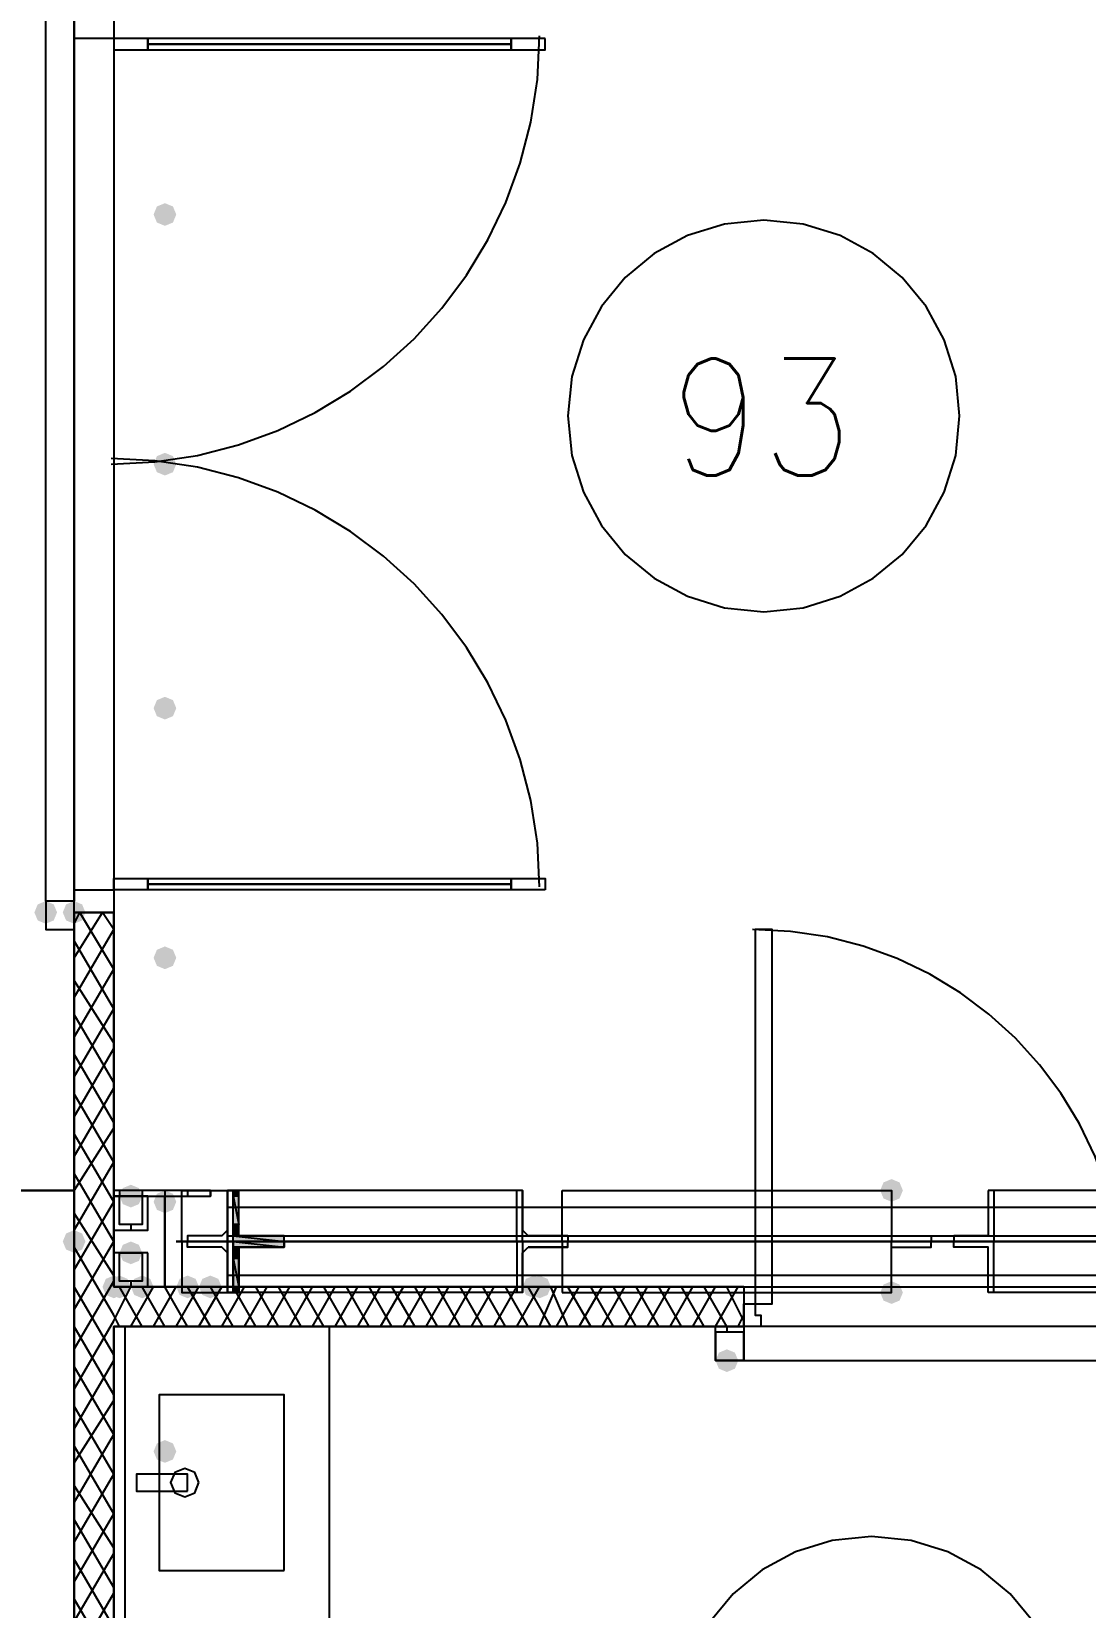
# Model space of a CAD drawing. Header units: millimetres. Extents: x 0 to 420, y 0 to 297.
# Drawn here: x 376.66 to 384.52, y 153.9 to 165.66 of the extents above; entities that cross this region are included whole.
import ezdxf

# ---------------------------------------------------------------- set-up
doc = ezdxf.new("R2010")
doc.units = ezdxf.units.MM
doc.layers.get('0').update_dxf_attribs({"linetype": 'CONTINUOUS'})
doc.styles.get("Standard").update_dxf_attribs({"font": 'STANDARD'})

msp = doc.modelspace()

# ---------------------------------------------------------------- hatches: boundary and pattern name
at = {"true_color": 0x000007}
for points in [[(377.740333, 164.295667), (377.715463, 164.235871), (377.655667, 164.211), (377.595871, 164.235871), (377.571, 164.295667), (377.595871, 164.355462), (377.655667, 164.380333), (377.715462, 164.355463)], [(377.740333, 162.433), (377.715463, 162.373204), (377.655667, 162.348333), (377.595871, 162.373204), (377.571, 162.433), (377.595871, 162.492796), (377.655667, 162.517667), (377.715462, 162.492796)], [(377.740333, 160.612667), (377.715463, 160.552871), (377.655667, 160.528), (377.595871, 160.552871), (377.571, 160.612667), (377.595871, 160.672462), (377.655667, 160.697333), (377.715462, 160.672463)], [(376.851333, 159.088667), (376.826462, 159.028871), (376.766667, 159.004), (376.706871, 159.028871), (376.682, 159.088667), (376.706871, 159.148462), (376.766667, 159.173333), (376.826462, 159.148463)], [(377.063, 159.088667), (377.038129, 159.028871), (376.978333, 159.004), (376.918537, 159.028871), (376.893667, 159.088667), (376.918537, 159.148462), (376.978333, 159.173333), (377.038129, 159.148463)], [(377.740333, 158.75), (377.715463, 158.690204), (377.655667, 158.665333), (377.595871, 158.690204), (377.571, 158.75), (377.595871, 158.809796), (377.655667, 158.834667), (377.715462, 158.809796)], [(383.159, 157.014333), (383.134129, 156.954537), (383.074333, 156.929667), (383.014537, 156.954537), (382.989667, 157.014333), (383.014537, 157.074129), (383.074333, 157.099), (383.134129, 157.074129)], [(377.486333, 156.972), (377.461462, 156.912204), (377.401667, 156.887333), (377.341871, 156.912204), (377.317, 156.972), (377.341871, 157.031796), (377.401667, 157.056667), (377.461462, 157.031796)], [(377.740333, 156.929667), (377.715463, 156.869871), (377.655667, 156.845), (377.595871, 156.869871), (377.571, 156.929667), (377.595871, 156.989462), (377.655667, 157.014333), (377.715462, 156.989463)], [(377.486333, 156.548667), (377.461462, 156.488871), (377.401667, 156.464), (377.341871, 156.488871), (377.317, 156.548667), (377.341871, 156.608462), (377.401667, 156.633333), (377.461462, 156.608463)], [(377.401667, 156.294667), (377.376796, 156.234871), (377.317, 156.21), (377.257204, 156.234871), (377.232333, 156.294667), (377.257204, 156.354462), (377.317, 156.379333), (377.376796, 156.354463)], [(377.571, 156.294667), (377.546129, 156.234871), (377.486333, 156.21), (377.426537, 156.234871), (377.401667, 156.294667), (377.426537, 156.354462), (377.486333, 156.379333), (377.546129, 156.354463)], [(377.909667, 156.294667), (377.884796, 156.234871), (377.825, 156.21), (377.765204, 156.234871), (377.740333, 156.294667), (377.765204, 156.354462), (377.825, 156.379333), (377.884796, 156.354463)], [(378.079, 156.294667), (378.054129, 156.234871), (377.994333, 156.21), (377.934537, 156.234871), (377.909667, 156.294667), (377.934537, 156.354462), (377.994333, 156.379333), (378.054129, 156.354463)], [(383.159, 156.252333), (383.134129, 156.192537), (383.074333, 156.167667), (383.014537, 156.192537), (382.989667, 156.252333), (383.014537, 156.312129), (383.074333, 156.337), (383.134129, 156.312129)], [(381.931333, 155.744333), (381.906462, 155.684537), (381.846667, 155.659667), (381.786871, 155.684537), (381.762, 155.744333), (381.786871, 155.804129), (381.846667, 155.829), (381.906462, 155.804129)], [(377.740333, 155.067), (377.715463, 155.007204), (377.655667, 154.982333), (377.595871, 155.007204), (377.571, 155.067), (377.595871, 155.126796), (377.655667, 155.151667), (377.715462, 155.126796)]]:
    msp.add_hatch(color=0, dxfattribs=at).paths.add_polyline_path(points, flags=0)
at = {"true_color": 0x0000fe}
for points in [[(377.063, 159.088667), (377.038129, 159.028871), (376.978333, 159.004), (376.918537, 159.028871), (376.893667, 159.088667), (376.918537, 159.148462), (376.978333, 159.173333), (377.038129, 159.148463)], [(377.063, 159.088667), (377.038129, 159.028871), (376.978333, 159.004), (376.918537, 159.028871), (376.893667, 159.088667), (376.918537, 159.148462), (376.978333, 159.173333), (377.038129, 159.148463)], [(377.063, 156.633333), (377.038129, 156.573537), (376.978333, 156.548667), (376.918537, 156.573537), (376.893667, 156.633333), (376.918537, 156.693129), (376.978333, 156.718), (377.038129, 156.693129)], [(377.063, 156.633333), (377.038129, 156.573537), (376.978333, 156.548667), (376.918537, 156.573537), (376.893667, 156.633333), (376.918537, 156.693129), (376.978333, 156.718), (377.038129, 156.693129)], [(377.063, 156.633333), (377.038129, 156.573537), (376.978333, 156.548667), (376.918537, 156.573537), (376.893667, 156.633333), (376.918537, 156.693129), (376.978333, 156.718), (377.038129, 156.693129)], [(377.359333, 156.294667), (377.334462, 156.234871), (377.274667, 156.21), (377.214871, 156.234871), (377.19, 156.294667), (377.214871, 156.354462), (377.274667, 156.379333), (377.334462, 156.354463)], [(380.492, 156.294667), (380.467129, 156.234871), (380.407333, 156.21), (380.347538, 156.234871), (380.322667, 156.294667), (380.347537, 156.354462), (380.407333, 156.379333), (380.467129, 156.354463)], [(380.534333, 156.294667), (380.509462, 156.234871), (380.449667, 156.21), (380.389871, 156.234871), (380.365, 156.294667), (380.389871, 156.354462), (380.449667, 156.379333), (380.509462, 156.354463)]]:
    msp.add_hatch(color=0, dxfattribs=at).paths.add_polyline_path(points, flags=0)
at = {"true_color": 0x000007}
h = msp.add_hatch(color=0, dxfattribs=at)
h.paths.add_polyline_path([(376.978333, 159.088667), (376.978333, 156.633333)], flags=0)
h.paths.add_polyline_path([(376.978333, 156.633333), (376.978333, 159.088667)], flags=0)
at = {"true_color": 0x000062}
h = msp.add_hatch(color=0, dxfattribs=at)
h.paths.add_polyline_path([(378.163667, 157.014333), (378.206, 157.014333)], flags=0)
h.paths.add_polyline_path([(378.206, 157.014333), (378.163667, 157.014333)], flags=0)
h.paths.add_polyline_path([(378.206, 157.014333), (378.163667, 157.014333)], flags=0)
h.paths.add_polyline_path([(378.163667, 157.014333), (378.206, 157.014333)], flags=0)
h.paths.add_polyline_path([(378.206, 157.014333), (378.163667, 157.014333)], flags=0)
h.paths.add_polyline_path([(378.206, 157.014333), (378.163667, 157.014333)], flags=0)
h = msp.add_hatch(color=0, dxfattribs=at)
h.paths.add_polyline_path([(378.206, 157.014333), (378.163667, 157.014333), (378.206, 156.972)], flags=0)
h.paths.add_polyline_path([(378.163667, 157.014333), (378.206, 156.972), (378.163667, 156.972)], flags=0)
h = msp.add_hatch(color=0, dxfattribs=at)
h.paths.add_polyline_path([(378.206, 156.972), (378.163667, 156.972), (378.206, 156.760333)], flags=0)
h.paths.add_polyline_path([(378.163667, 156.972), (378.206, 156.760333), (378.163667, 156.760333)], flags=0)
h = msp.add_hatch(color=0, dxfattribs=at)
h.paths.add_polyline_path([(378.206, 156.760333), (378.163667, 156.760333), (378.206, 156.718)], flags=0)
h.paths.add_polyline_path([(378.163667, 156.760333), (378.206, 156.718), (378.163667, 156.718)], flags=0)
at = {"true_color": 0x000007}
h = msp.add_hatch(color=0, dxfattribs=at)
h.paths.add_polyline_path([(376.978333, 156.633333), (376.978333, 138.895667)], flags=0)
h.paths.add_polyline_path([(376.978333, 138.895667), (376.978333, 156.633333)], flags=0)
at = {"true_color": 0x000062}
h = msp.add_hatch(color=0, dxfattribs=at)
h.paths.add_polyline_path([(378.206, 156.718), (378.163667, 156.718), (378.206, 156.675667)], flags=0)
h.paths.add_polyline_path([(378.163667, 156.718), (378.206, 156.675667), (378.163667, 156.675667)], flags=0)
h.paths.add_polyline_path([(378.206, 156.675667), (378.163667, 156.675667)], flags=0)
h.paths.add_polyline_path([(378.163667, 156.675667), (378.206, 156.675667)], flags=0)
h.paths.add_polyline_path([(378.206, 156.675667), (378.163667, 156.675667)], flags=0)
h.paths.add_polyline_path([(378.206, 156.675667), (378.163667, 156.675667)], flags=0)
h = msp.add_hatch(color=0, dxfattribs=at)
h.paths.add_polyline_path([(378.248333, 156.675667), (378.163667, 156.675667)], flags=0)
h.paths.add_polyline_path([(378.248333, 156.675667), (378.163667, 156.675667), (378.206, 156.675667)], flags=0)
h = msp.add_hatch(color=0, dxfattribs=at)
h.paths.add_polyline_path([(378.502333, 156.675667), (378.163667, 156.675667)], flags=0)
h.paths.add_polyline_path([(378.502333, 156.675667), (378.163667, 156.675667), (378.248333, 156.675667)], flags=0)
h = msp.add_hatch(color=0, dxfattribs=at)
h.paths.add_polyline_path([(378.163667, 156.675667), (378.544667, 156.675667)], flags=0)
h.paths.add_polyline_path([(378.544667, 156.675667), (378.163667, 156.675667)], flags=0)
h.paths.add_polyline_path([(378.544667, 156.675667), (378.163667, 156.675667)], flags=0)
h.paths.add_polyline_path([(378.163667, 156.675667), (378.544667, 156.675667)], flags=0)
h.paths.add_polyline_path([(378.544667, 156.675667), (378.163667, 156.675667)], flags=0)
h.paths.add_polyline_path([(378.544667, 156.675667), (378.163667, 156.675667)], flags=0)
h = msp.add_hatch(color=0, dxfattribs=at)
h.paths.add_polyline_path([(378.544667, 156.675667), (378.163667, 156.675667), (378.544667, 156.633333)], flags=0)
h.paths.add_polyline_path([(378.163667, 156.675667), (378.544667, 156.633333), (378.163667, 156.633333)], flags=0)
h.paths.add_polyline_path([(378.544667, 156.633333), (378.163667, 156.633333)], flags=0)
h.paths.add_polyline_path([(378.163667, 156.633333), (378.544667, 156.633333)], flags=0)
h.paths.add_polyline_path([(378.544667, 156.633333), (378.163667, 156.633333)], flags=0)
h.paths.add_polyline_path([(378.544667, 156.633333), (378.163667, 156.633333)], flags=0)
h.paths.add_polyline_path([(378.163667, 156.633333), (378.544667, 156.633333)], flags=0)
h.paths.add_polyline_path([(378.544667, 156.633333), (378.163667, 156.633333)], flags=0)
h.paths.add_polyline_path([(378.544667, 156.633333), (378.163667, 156.633333)], flags=0)
h.paths.add_polyline_path([(378.163667, 156.633333), (378.544667, 156.633333)], flags=0)
h.paths.add_polyline_path([(378.544667, 156.633333), (378.163667, 156.633333)], flags=0)
h.paths.add_polyline_path([(378.544667, 156.633333), (378.163667, 156.633333)], flags=0)
h = msp.add_hatch(color=0, dxfattribs=at)
h.paths.add_polyline_path([(378.544667, 156.633333), (378.163667, 156.633333), (378.544667, 156.591)], flags=0)
h.paths.add_polyline_path([(378.163667, 156.633333), (378.544667, 156.591), (378.163667, 156.591)], flags=0)
h.paths.add_polyline_path([(378.544667, 156.591), (378.163667, 156.591)], flags=0)
h.paths.add_polyline_path([(378.163667, 156.591), (378.544667, 156.591)], flags=0)
h.paths.add_polyline_path([(378.544667, 156.591), (378.163667, 156.591)], flags=0)
h.paths.add_polyline_path([(378.544667, 156.591), (378.163667, 156.591)], flags=0)
h.paths.add_polyline_path([(378.163667, 156.591), (378.544667, 156.591)], flags=0)
h.paths.add_polyline_path([(378.544667, 156.591), (378.163667, 156.591)], flags=0)
for points in [[(378.544667, 156.675667), (378.502333, 156.675667)], [(378.163667, 156.252333), (378.206, 156.252333)]]:
    msp.add_hatch(color=0, dxfattribs=at).paths.add_polyline_path(points, flags=0)
h = msp.add_hatch(color=0, dxfattribs=at)
h.paths.add_polyline_path([(378.502333, 156.675667), (378.544667, 156.675667)], flags=0)
h.paths.add_polyline_path([(378.544667, 156.675667), (378.502333, 156.675667)], flags=0)
h = msp.add_hatch(color=0, dxfattribs=at)
h.paths.add_polyline_path([(378.248333, 156.591), (378.163667, 156.591)], flags=0)
h.paths.add_polyline_path([(378.248333, 156.591), (378.163667, 156.591), (378.502333, 156.591)], flags=0)
h = msp.add_hatch(color=0, dxfattribs=at)
h.paths.add_polyline_path([(378.163667, 156.591), (378.206, 156.591)], flags=0)
h.paths.add_polyline_path([(378.206, 156.591), (378.163667, 156.591)], flags=0)
h.paths.add_polyline_path([(378.206, 156.591), (378.163667, 156.591)], flags=0)
h.paths.add_polyline_path([(378.163667, 156.591), (378.206, 156.591)], flags=0)
h.paths.add_polyline_path([(378.206, 156.591), (378.163667, 156.591)], flags=0)
h.paths.add_polyline_path([(378.206, 156.591), (378.163667, 156.591), (378.248333, 156.591)], flags=0)
h = msp.add_hatch(color=0, dxfattribs=at)
h.paths.add_polyline_path([(378.206, 156.591), (378.163667, 156.591), (378.206, 156.548667)], flags=0)
h.paths.add_polyline_path([(378.163667, 156.591), (378.206, 156.548667), (378.163667, 156.548667)], flags=0)
h = msp.add_hatch(color=0, dxfattribs=at)
h.paths.add_polyline_path([(378.206, 156.548667), (378.163667, 156.548667), (378.206, 156.506333)], flags=0)
h.paths.add_polyline_path([(378.163667, 156.548667), (378.206, 156.506333), (378.163667, 156.506333)], flags=0)
h = msp.add_hatch(color=0, dxfattribs=at)
h.paths.add_polyline_path([(378.206, 156.506333), (378.163667, 156.506333), (378.206, 156.294667)], flags=0)
h.paths.add_polyline_path([(378.163667, 156.506333), (378.206, 156.294667), (378.163667, 156.294667)], flags=0)
h = msp.add_hatch(color=0, dxfattribs=at)
h.paths.add_polyline_path([(378.502333, 156.591), (378.544667, 156.591)], flags=0)
h.paths.add_polyline_path([(378.544667, 156.591), (378.502333, 156.591)], flags=0)
h.paths.add_polyline_path([(378.544667, 156.591), (378.502333, 156.591)], flags=0)
at = {"true_color": 0x000007}
h = msp.add_hatch(color=0, dxfattribs=at)
h.paths.add_polyline_path([(377.274667, 156.294667), (381.973667, 156.294667)], flags=0)
h.paths.add_polyline_path([(381.973667, 156.294667), (377.274667, 156.294667)], flags=0)
at = {"true_color": 0x000062}
h = msp.add_hatch(color=0, dxfattribs=at)
h.paths.add_polyline_path([(378.206, 156.294667), (378.163667, 156.294667), (378.206, 156.252333)], flags=0)
h.paths.add_polyline_path([(378.163667, 156.294667), (378.206, 156.252333), (378.163667, 156.252333)], flags=0)
h.paths.add_polyline_path([(378.206, 156.252333), (378.163667, 156.252333)], flags=0)
h.paths.add_polyline_path([(378.163667, 156.252333), (378.206, 156.252333)], flags=0)
h.paths.add_polyline_path([(378.206, 156.252333), (378.163667, 156.252333)], flags=0)
h.paths.add_polyline_path([(378.206, 156.252333), (378.163667, 156.252333)], flags=0)

# ---------------------------------------------------------------- linework, layer by layer
at = {"color": 0, "true_color": 0x000008}
for points in [[(377.274667, 156.294667), (389.593667, 156.294667), (389.593667, 168.613667), (377.274667, 168.613667)], [(255.524, 157.014333), (376.978333, 157.014333), (376.978333, 167.851667), (255.524, 167.851667)]]:
    msp.add_lwpolyline(points, close=True, dxfattribs=at)
at = {"color": 0, "true_color": 0x000007}
for points in [[(376.766667, 162.475333), (376.766667, 165.777333), (376.893667, 165.777333)], [(376.893667, 165.777333), (376.978333, 165.777333), (376.978333, 162.475333)], [(377.2535, 162.433), (377.580286, 162.449502), (377.897633, 162.497936), (378.203934, 162.576695), (378.497583, 162.684174), (378.776973, 162.818764), (379.040498, 162.978861), (379.28655, 163.162856), (379.513523, 163.369143), (379.719811, 163.596117), (379.903806, 163.842169), (380.063902, 164.105693), (380.198493, 164.385083), (380.305972, 164.678732), (380.384731, 164.985034), (380.433165, 165.302381), (380.449667, 165.629167)], [(380.238, 165.565667), (377.528667, 165.565667)], [(383.582333, 162.792833), (383.552661, 163.087177), (383.467561, 163.361329), (383.332905, 163.609416), (383.154566, 163.825566), (382.938416, 164.003905), (382.690329, 164.138561), (382.416177, 164.223661), (382.121833, 164.253333), (381.82749, 164.223661), (381.553338, 164.138561), (381.305251, 164.003905), (381.089101, 163.825566), (380.910762, 163.609416), (380.776106, 163.361329), (380.691005, 163.087177), (380.661333, 162.792833)], [(380.661333, 162.792833), (380.691005, 162.49849), (380.776106, 162.224338), (380.910762, 161.976251), (381.089101, 161.760101), (381.305251, 161.581762), (381.553338, 161.447106), (381.82749, 161.362005), (382.121833, 161.332333), (382.416177, 161.362005), (382.690329, 161.447106), (382.938416, 161.581762), (383.154566, 161.760101), (383.332905, 161.976251), (383.467561, 162.224338), (383.552661, 162.49849), (383.582333, 162.792833)], [(376.893667, 159.173333), (376.766667, 159.173333), (376.766667, 162.475333)], [(376.978333, 162.475333), (376.978333, 159.173333), (376.893667, 159.173333)], [(380.449667, 159.279167), (380.433165, 159.605953), (380.384731, 159.9233), (380.305972, 160.229601), (380.198493, 160.52325), (380.063902, 160.80264), (379.903806, 161.066165), (379.719811, 161.312217), (379.513523, 161.53919), (379.28655, 161.745477), (379.040498, 161.929473), (378.776973, 162.089569), (378.497583, 162.22416), (378.203934, 162.331638), (377.897633, 162.410398), (377.580286, 162.458832), (377.2535, 162.475333)], [(380.238, 159.300333), (377.528667, 159.300333)], [(376.978333, 159.004), (377.020667, 159.088667)], [(376.978333, 158.75), (377.19, 159.088667)], [(376.978333, 156.633333), (376.978333, 159.088667), (376.978333, 156.633333), (376.978333, 159.088667)], [(376.978333, 159.088667), (377.274667, 159.088667)], [(376.978333, 159.088667), (376.978333, 150.325667)], [(377.274667, 158.665333), (377.020667, 159.088667)], [(377.274667, 158.961667), (377.19, 159.088667)], [(377.274667, 156.294667), (377.274667, 159.088667)], [(376.978333, 158.453667), (377.274667, 158.961667)], [(377.274667, 158.369), (376.978333, 158.877)], [(384.81, 156.188833), (384.795684, 156.472342), (384.753666, 156.74766), (384.68534, 157.013395), (384.592099, 157.268151), (384.475337, 157.510537), (384.336448, 157.739157), (384.176824, 157.952619), (383.997861, 158.149528), (383.800952, 158.328491), (383.587491, 158.488114), (383.35887, 158.627004), (383.116485, 158.743766), (382.861728, 158.837007), (382.595994, 158.905333), (382.320675, 158.947351), (382.037167, 158.961667)], [(376.978333, 158.157333), (377.274667, 158.665333)], [(377.274667, 158.115), (376.978333, 158.580667)], [(376.978333, 157.861), (377.274667, 158.369)], [(377.274667, 157.818667), (376.978333, 158.326667)], [(376.978333, 157.564667), (377.274667, 158.072667)], [(377.274667, 157.522333), (376.978333, 158.030333)], [(376.978333, 157.268333), (377.274667, 157.776333)], [(377.274667, 157.226), (376.978333, 157.734)], [(376.978333, 157.014333), (377.274667, 157.48)], [(377.274667, 156.929667), (376.978333, 157.437667)], [(376.978333, 156.718), (377.274667, 157.226)], [(377.274667, 156.633333), (376.978333, 157.141333)], [(377.317, 157.014333), (377.317, 156.972)], [(377.486333, 157.014333), (377.486333, 156.972)], [(377.655667, 157.014333), (377.655667, 156.294667)], [(378.163667, 156.633333), (377.782667, 156.633333), (377.782667, 157.014333), (378.163667, 157.014333)], [(377.825, 157.014333), (377.825, 156.972)], [(378.121333, 156.633333), (378.121333, 157.014333), (378.121333, 156.972), (378.121333, 156.718), (378.079, 156.675667), (377.825, 156.675667), (377.825, 156.633333), (378.121333, 156.633333), (380.280333, 156.633333), (380.280333, 157.014333), (378.121333, 157.014333)], [(377.994333, 157.014333), (377.994333, 156.972)], [(380.322667, 157.014333), (378.163667, 157.014333)], [(380.322667, 156.633333), (380.322667, 157.014333), (380.322667, 156.972), (380.322667, 156.718), (380.365, 156.675667)], [(383.074333, 157.014333), (383.074333, 156.972), (383.074333, 156.718), (383.074333, 156.675667), (383.116667, 156.675667), (383.328333, 156.675667), (383.370667, 156.675667), (383.370667, 156.633333)], [(383.794, 157.014333), (383.794, 156.972), (383.794, 156.718), (383.794, 156.675667), (383.54, 156.675667), (383.54, 156.633333)], [(383.836333, 157.014333), (383.794, 157.014333)], [(376.978333, 156.421667), (377.274667, 156.929667)], [(388.747, 156.675667), (388.747, 156.718), (388.747, 156.845), (388.747, 156.887333), (378.121333, 156.887333), (378.121333, 156.845), (378.121333, 156.718), (378.121333, 156.675667), (378.121333, 156.718), (378.121333, 156.887333)], [(377.274667, 156.379333), (376.978333, 156.845)], [(377.401667, 156.760333), (377.401667, 156.718)], [(376.978333, 156.125333), (377.274667, 156.633333)], [(376.978333, 138.895667), (376.978333, 156.633333), (376.978333, 138.895667), (376.978333, 156.633333)], [(378.163667, 156.633333), (377.782667, 156.633333), (377.782667, 156.252333), (378.163667, 156.252333)], [(378.121333, 156.633333), (378.121333, 156.252333), (378.121333, 156.294667), (378.121333, 156.548667), (378.079, 156.591), (377.825, 156.591), (377.825, 156.633333), (378.121333, 156.633333), (380.280333, 156.633333), (380.280333, 156.252333), (378.121333, 156.252333)], [(378.121333, 156.675667), (378.121333, 156.633333), (378.121333, 156.675667), (388.747, 156.675667), (388.747, 156.633333), (378.121333, 156.633333)], [(388.747, 156.379333), (388.747, 156.633333), (388.747, 156.591), (388.747, 156.379333), (378.121333, 156.379333), (378.121333, 156.633333), (388.747, 156.633333)], [(380.322667, 156.633333), (378.163667, 156.633333)], [(380.322667, 156.633333), (378.163667, 156.633333)], [(378.544667, 156.675667), (378.248333, 156.675667)], [(380.661333, 156.633333), (380.322667, 156.633333)], [(380.322667, 156.633333), (380.322667, 156.252333), (380.322667, 156.294667), (380.322667, 156.548667), (380.365, 156.591)], [(380.661333, 156.633333), (380.322667, 156.633333)], [(380.661333, 156.675667), (380.661333, 156.633333)], [(380.661333, 156.591), (380.661333, 156.633333)], [(383.370667, 156.633333), (383.074333, 156.633333)], [(383.370667, 156.633333), (383.074333, 156.633333)], [(383.074333, 156.252333), (383.074333, 156.294667), (383.074333, 156.548667), (383.074333, 156.591), (383.116667, 156.591), (383.328333, 156.591), (383.370667, 156.591), (383.370667, 156.633333)], [(383.54, 156.633333), (383.836333, 156.633333)], [(383.54, 156.633333), (383.836333, 156.633333)], [(383.794, 156.252333), (383.794, 156.294667), (383.794, 156.548667), (383.794, 156.591), (383.54, 156.591), (383.54, 156.633333)], [(377.274667, 156.083), (376.978333, 156.591)], [(378.544667, 156.591), (378.248333, 156.591)], [(376.978333, 155.829), (377.274667, 156.337)], [(377.274667, 155.786667), (376.978333, 156.294667)], [(377.274667, 156.040667), (377.401667, 156.294667)], [(381.973667, 156.294667), (377.274667, 156.294667), (381.973667, 156.294667), (377.274667, 156.294667)], [(381.973667, 156.294667), (377.274667, 156.294667)], [(377.486333, 155.998333), (377.317, 156.294667)], [(377.401667, 156.337), (377.401667, 156.294667)], [(377.401667, 155.998333), (377.571, 156.294667)], [(377.655667, 155.998333), (377.486333, 156.294667)], [(377.571, 155.998333), (377.740333, 156.294667)], [(377.825, 155.998333), (377.655667, 156.294667)], [(377.740333, 155.998333), (377.909667, 156.294667)], [(377.994333, 155.998333), (377.825, 156.294667)], [(377.909667, 155.998333), (378.079, 156.294667)], [(378.163667, 155.998333), (377.994333, 156.294667)], [(378.079, 155.998333), (378.248333, 156.294667)], [(378.333, 155.998333), (378.163667, 156.294667)], [(378.248333, 155.998333), (378.417667, 156.294667)], [(378.502333, 155.998333), (378.333, 156.294667)], [(378.417667, 155.998333), (378.587, 156.294667)], [(378.671667, 155.998333), (378.502333, 156.294667)], [(378.587, 155.998333), (378.756333, 156.294667)], [(378.841, 155.998333), (378.671667, 156.294667)], [(378.756333, 155.998333), (378.925667, 156.294667)], [(379.010333, 155.998333), (378.841, 156.294667)], [(378.925667, 155.998333), (379.095, 156.294667)], [(379.179667, 155.998333), (379.010333, 156.294667)], [(379.095, 155.998333), (379.264333, 156.294667)], [(379.349, 155.998333), (379.179667, 156.294667)], [(379.264333, 155.998333), (379.433667, 156.294667)], [(379.518333, 155.998333), (379.349, 156.294667)], [(379.433667, 155.998333), (379.603, 156.294667)], [(379.687667, 155.998333), (379.518333, 156.294667)], [(379.603, 155.998333), (379.772333, 156.294667)], [(379.857, 155.998333), (379.687667, 156.294667)], [(379.772333, 155.998333), (379.941667, 156.294667)], [(380.026333, 155.998333), (379.857, 156.294667)], [(379.941667, 155.998333), (380.111, 156.294667)], [(380.195667, 155.998333), (380.026333, 156.294667)], [(380.111, 155.998333), (380.280333, 156.294667)], [(380.365, 155.998333), (380.195667, 156.294667)], [(380.280333, 155.998333), (380.449667, 156.294667)], [(380.534333, 155.998333), (380.365, 156.294667)], [(380.449667, 155.998333), (380.576667, 156.294667)], [(380.661333, 155.998333), (380.534333, 156.294667)], [(380.576667, 155.998333), (380.746, 156.294667)], [(380.830667, 155.998333), (380.661333, 156.294667)], [(380.746, 155.998333), (380.915333, 156.294667)], [(381, 155.998333), (380.830667, 156.294667)], [(380.915333, 155.998333), (381.084667, 156.294667)], [(381.169333, 155.998333), (381, 156.294667)], [(381.084667, 155.998333), (381.254, 156.294667)], [(381.338667, 155.998333), (381.169333, 156.294667)], [(381.254, 155.998333), (381.423333, 156.294667)], [(381.508, 155.998333), (381.338667, 156.294667)], [(381.423333, 155.998333), (381.592667, 156.294667)], [(381.677333, 155.998333), (381.508, 156.294667)], [(381.592667, 155.998333), (381.762, 156.294667)], [(381.846667, 155.998333), (381.677333, 156.294667)], [(381.762, 155.998333), (381.931333, 156.294667)], [(381.973667, 156.040667), (381.846667, 156.294667)], [(381.973667, 156.294667), (381.973667, 156.167667), (381.973667, 155.998333)], [(381.973667, 156.294667), (381.973667, 156.167667)], [(380.322667, 156.252333), (378.163667, 156.252333)], [(383.836333, 156.252333), (383.794, 156.252333)], [(376.978333, 155.532667), (377.274667, 156.040667)], [(377.317, 155.998333), (377.274667, 156.083)], [(381.931333, 155.998333), (381.973667, 156.083)], [(377.274667, 155.490333), (376.978333, 155.998333)], [(378.883333, 151.341667), (377.274667, 151.341667), (377.274667, 155.998333), (378.883333, 155.998333)], [(377.274667, 151.341667), (377.274667, 155.998333)], [(377.274667, 155.998333), (381.973667, 155.998333)], [(377.359333, 151.341667), (377.359333, 155.998333)], [(378.883333, 151.341667), (378.883333, 155.998333)], [(381.846667, 155.998333), (381.846667, 155.956)], [(383.455333, 155.998333), (381.973667, 155.998333), (381.973667, 155.871333)], [(384.894667, 155.871333), (384.894667, 155.998333), (383.455333, 155.998333)], [(381.973667, 155.871333), (381.973667, 155.744333), (383.455333, 155.744333)], [(383.455333, 155.744333), (384.894667, 155.744333), (384.894667, 155.871333)], [(376.978333, 155.236333), (377.274667, 155.744333)], [(377.274667, 155.194), (376.978333, 155.702)], [(376.978333, 154.982333), (377.274667, 155.448)], [(377.274667, 154.897667), (376.978333, 155.405667)], [(376.978333, 154.686), (377.274667, 155.194)], [(377.274667, 154.601333), (376.978333, 155.109333)], [(376.978333, 154.389667), (377.274667, 154.897667)], [(377.274667, 154.347333), (376.978333, 154.813)], [(376.978333, 154.093333), (377.274667, 154.601333)], [(377.274667, 154.051), (376.978333, 154.559)], [(384.386667, 152.9715), (384.356995, 153.265844), (384.271894, 153.539996), (384.137238, 153.788083), (383.958899, 154.004232), (383.742749, 154.182572), (383.494662, 154.317228), (383.22051, 154.402328), (382.926167, 154.432), (382.631823, 154.402328), (382.357671, 154.317228), (382.109584, 154.182572), (381.893434, 154.004232), (381.715095, 153.788083), (381.580439, 153.539996), (381.495339, 153.265844), (381.465667, 152.9715)], [(376.978333, 153.797), (377.274667, 154.305)], [(377.274667, 153.754667), (376.978333, 154.262667)], [(376.978333, 153.500667), (377.274667, 154.008667)], [(377.274667, 153.458333), (376.978333, 153.966333)]]:
    msp.add_lwpolyline(points, dxfattribs=at)
for points in [[(376.978333, 165.777333), (377.274667, 165.777333), (377.274667, 165.608), (376.978333, 165.608)], [(377.274667, 165.523333), (377.528667, 165.523333), (377.528667, 165.608), (377.274667, 165.608)], [(380.238, 165.608), (377.528667, 165.608), (377.528667, 165.565667), (380.238, 165.565667)], [(380.238, 165.565667), (377.528667, 165.565667), (377.528667, 165.523333), (380.238, 165.523333)], [(380.492, 165.608), (380.238, 165.608), (380.238, 165.523333), (380.492, 165.523333)], [(377.274667, 159.342667), (377.528667, 159.342667), (377.528667, 159.258), (377.274667, 159.258)], [(380.238, 159.300333), (377.528667, 159.300333), (377.528667, 159.342667), (380.238, 159.342667)], [(380.492, 159.258), (380.238, 159.258), (380.238, 159.342667), (380.492, 159.342667)], [(376.978333, 159.258), (377.274667, 159.258), (377.274667, 159.088667), (376.978333, 159.088667)], [(380.238, 159.258), (377.528667, 159.258), (377.528667, 159.300333), (380.238, 159.300333)], [(376.978333, 158.961667), (376.978333, 159.173333), (376.766667, 159.173333), (376.766667, 158.961667), (376.978333, 158.961667), (376.978333, 159.173333), (376.766667, 159.173333), (376.766667, 158.961667)], [(376.978333, 159.088667), (376.978333, 156.633333)], [(376.978333, 156.633333), (376.978333, 159.088667)], [(377.274667, 159.088667), (376.978333, 159.088667)], [(376.978333, 156.633333), (376.978333, 159.088667)], [(376.978333, 156.633333), (376.978333, 159.088667)], [(382.058333, 158.961667), (382.058333, 156.167667), (382.185333, 156.167667), (382.185333, 158.961667)], [(377.994333, 157.014333), (377.274667, 157.014333), (377.274667, 156.972), (377.655667, 156.972), (377.655667, 156.294667), (377.274667, 156.294667), (377.994333, 156.294667), (377.655667, 156.294667), (377.655667, 156.972), (377.994333, 156.972)], [(377.528667, 156.972), (377.274667, 156.972), (377.274667, 156.718), (377.528667, 156.718)], [(377.486333, 156.972), (377.486333, 156.760333), (377.317, 156.760333), (377.317, 156.972)], [(380.619, 157.014333), (383.074333, 157.014333), (383.074333, 156.633333), (380.619, 156.633333)], [(386.249333, 157.014333), (383.836333, 157.014333), (383.836333, 156.633333), (386.249333, 156.633333)], [(376.978333, 156.633333), (376.978333, 138.895667)], [(376.978333, 138.895667), (376.978333, 156.633333)], [(376.978333, 138.895667), (376.978333, 156.633333)], [(376.978333, 138.895667), (376.978333, 156.633333)], [(377.740333, 156.633333), (378.46, 156.633333)], [(380.365, 156.675667), (380.661333, 156.675667)], [(380.619, 156.252333), (383.074333, 156.252333), (383.074333, 156.633333), (380.619, 156.633333)], [(386.249333, 156.252333), (383.836333, 156.252333), (383.836333, 156.633333), (386.249333, 156.633333)], [(377.528667, 156.548667), (377.274667, 156.548667), (377.274667, 156.294667), (377.528667, 156.294667)], [(377.486333, 156.548667), (377.486333, 156.337), (377.317, 156.337), (377.317, 156.548667)], [(380.365, 156.591), (380.661333, 156.591)], [(377.274667, 156.294667), (381.973667, 156.294667)], [(381.973667, 156.294667), (377.274667, 156.294667)], [(381.973667, 156.294667), (377.274667, 156.294667)], [(381.973667, 156.294667), (377.274667, 156.294667)], [(381.973667, 155.998333), (381.973667, 156.167667), (382.058333, 156.167667), (382.058333, 156.083), (382.100667, 156.083), (382.100667, 155.998333)], [(381.973667, 155.998333), (381.973667, 156.167667)], [(381.762, 155.998333), (381.973667, 155.998333), (381.973667, 155.744333), (381.762, 155.744333)], [(381.762, 155.956), (381.762, 155.744333), (381.973667, 155.744333), (381.973667, 155.956)], [(378.544667, 154.178), (378.544667, 155.490333), (377.613333, 155.490333), (377.613333, 154.178)], [(377.825, 154.770667), (377.825, 154.897667), (377.444, 154.897667), (377.444, 154.770667)], [(377.909667, 154.834167), (377.878673, 154.909007), (377.803833, 154.94), (377.728993, 154.909007), (377.698, 154.834167), (377.728993, 154.759327), (377.803833, 154.728333), (377.878673, 154.759327)]]:
    msp.add_lwpolyline(points, close=True, dxfattribs=at)
at = {"color": 0, "true_color": 0x0000ab}
msp.add_lwpolyline([(376.978333, 157.014333), (360.383667, 157.014333), (360.383667, 150.325667), (376.978333, 150.325667)], close=True, dxfattribs=at)
at = {"color": 0, "true_color": 0x000062}
for points in [[(378.163667, 157.014333), (378.206, 157.014333)], [(378.206, 157.014333), (378.163667, 157.014333)], [(378.206, 157.014333), (378.163667, 157.014333)], [(378.163667, 157.014333), (378.206, 157.014333)], [(378.206, 157.014333), (378.163667, 157.014333)], [(378.206, 157.014333), (378.163667, 157.014333)], [(378.206, 157.014333), (378.163667, 157.014333), (378.206, 156.972)], [(378.163667, 157.014333), (378.206, 156.972), (378.163667, 156.972)], [(378.206, 156.972), (378.163667, 156.972), (378.206, 156.760333)], [(378.163667, 156.972), (378.206, 156.760333), (378.163667, 156.760333)], [(378.206, 156.760333), (378.163667, 156.760333), (378.206, 156.718)], [(378.163667, 156.760333), (378.206, 156.718), (378.163667, 156.718)], [(378.206, 156.718), (378.163667, 156.718), (378.206, 156.675667)], [(378.163667, 156.718), (378.206, 156.675667), (378.163667, 156.675667)], [(378.206, 156.675667), (378.163667, 156.675667)], [(378.163667, 156.675667), (378.206, 156.675667)], [(378.206, 156.675667), (378.163667, 156.675667)], [(378.206, 156.675667), (378.163667, 156.675667)], [(378.248333, 156.675667), (378.163667, 156.675667)], [(378.248333, 156.675667), (378.163667, 156.675667), (378.206, 156.675667)], [(378.502333, 156.675667), (378.163667, 156.675667)], [(378.502333, 156.675667), (378.163667, 156.675667), (378.248333, 156.675667)], [(378.163667, 156.675667), (378.544667, 156.675667)], [(378.544667, 156.675667), (378.163667, 156.675667)], [(378.544667, 156.675667), (378.163667, 156.675667)], [(378.163667, 156.675667), (378.544667, 156.675667)], [(378.544667, 156.675667), (378.163667, 156.675667)], [(378.544667, 156.675667), (378.163667, 156.675667)], [(378.544667, 156.675667), (378.163667, 156.675667), (378.544667, 156.633333)], [(378.163667, 156.675667), (378.544667, 156.633333), (378.163667, 156.633333)], [(378.544667, 156.633333), (378.163667, 156.633333)], [(378.163667, 156.633333), (378.544667, 156.633333)], [(378.544667, 156.633333), (378.163667, 156.633333)], [(378.544667, 156.633333), (378.163667, 156.633333)], [(378.163667, 156.633333), (378.544667, 156.633333)], [(378.544667, 156.633333), (378.163667, 156.633333)], [(378.544667, 156.633333), (378.163667, 156.633333)], [(378.163667, 156.633333), (378.544667, 156.633333)], [(378.544667, 156.633333), (378.163667, 156.633333)], [(378.544667, 156.633333), (378.163667, 156.633333)], [(378.544667, 156.633333), (378.163667, 156.633333), (378.544667, 156.591)], [(378.163667, 156.633333), (378.544667, 156.591), (378.163667, 156.591)], [(378.544667, 156.675667), (378.502333, 156.675667)], [(378.502333, 156.675667), (378.544667, 156.675667)], [(378.544667, 156.675667), (378.502333, 156.675667)], [(378.544667, 156.591), (378.163667, 156.591)], [(378.163667, 156.591), (378.544667, 156.591)], [(378.544667, 156.591), (378.163667, 156.591)], [(378.544667, 156.591), (378.163667, 156.591)], [(378.163667, 156.591), (378.544667, 156.591)], [(378.544667, 156.591), (378.163667, 156.591)], [(378.248333, 156.591), (378.163667, 156.591)], [(378.248333, 156.591), (378.163667, 156.591), (378.502333, 156.591)], [(378.163667, 156.591), (378.206, 156.591)], [(378.206, 156.591), (378.163667, 156.591)], [(378.206, 156.591), (378.163667, 156.591)], [(378.163667, 156.591), (378.206, 156.591)], [(378.206, 156.591), (378.163667, 156.591)], [(378.206, 156.591), (378.163667, 156.591), (378.248333, 156.591)], [(378.206, 156.591), (378.163667, 156.591), (378.206, 156.548667)], [(378.163667, 156.591), (378.206, 156.548667), (378.163667, 156.548667)], [(378.206, 156.548667), (378.163667, 156.548667), (378.206, 156.506333)], [(378.163667, 156.548667), (378.206, 156.506333), (378.163667, 156.506333)], [(378.206, 156.506333), (378.163667, 156.506333), (378.206, 156.294667)], [(378.163667, 156.506333), (378.206, 156.294667), (378.163667, 156.294667)], [(378.502333, 156.591), (378.544667, 156.591)], [(378.544667, 156.591), (378.502333, 156.591)], [(378.544667, 156.591), (378.502333, 156.591)], [(378.206, 156.294667), (378.163667, 156.294667), (378.206, 156.252333)], [(378.163667, 156.294667), (378.206, 156.252333), (378.163667, 156.252333)], [(378.206, 156.252333), (378.163667, 156.252333)], [(378.163667, 156.252333), (378.206, 156.252333)], [(378.206, 156.252333), (378.163667, 156.252333)], [(378.206, 156.252333), (378.163667, 156.252333)], [(378.163667, 156.252333), (378.206, 156.252333)]]:
    msp.add_lwpolyline(points, close=True, dxfattribs=at)
for points in [[(378.544667, 156.633333), (378.163667, 156.633333), (378.163667, 157.014333)], [(378.544667, 156.633333), (378.544667, 156.675667), (378.502333, 156.675667), (378.248333, 156.675667), (378.206, 156.675667), (378.206, 156.718), (378.206, 156.760333), (378.206, 156.972), (378.206, 157.014333), (378.163667, 157.014333)], [(378.544667, 156.633333), (378.163667, 156.633333), (378.163667, 156.252333)], [(378.544667, 156.633333), (378.544667, 156.591), (378.502333, 156.591), (378.248333, 156.591), (378.206, 156.591), (378.206, 156.548667), (378.206, 156.506333), (378.206, 156.294667), (378.206, 156.252333), (378.163667, 156.252333)]]:
    msp.add_lwpolyline(points, dxfattribs=at)
at = {"color": 0, "true_color": 0x000068}
msp.add_lwpolyline([(377.274667, 151.341667), (381.973667, 151.341667), (381.973667, 151.045333), (377.274667, 151.045333), (377.274667, 138.895667), (389.593667, 138.895667), (389.593667, 151.045333), (384.894667, 151.045333), (384.894667, 151.341667), (389.593667, 151.341667), (389.593667, 155.998333), (377.274667, 155.998333)], close=True, dxfattribs=at)

# ---------------------------------------------------------------- texts
at = {"color": 0, "true_color": 0x000007, "insert": (381.423333, 163.220366), "char_height": 0.872032, "width": 1.06581688, "attachment_point": 1}
msp.add_mtext('93', dxfattribs=at)

doc.saveas('drawing.dxf')
